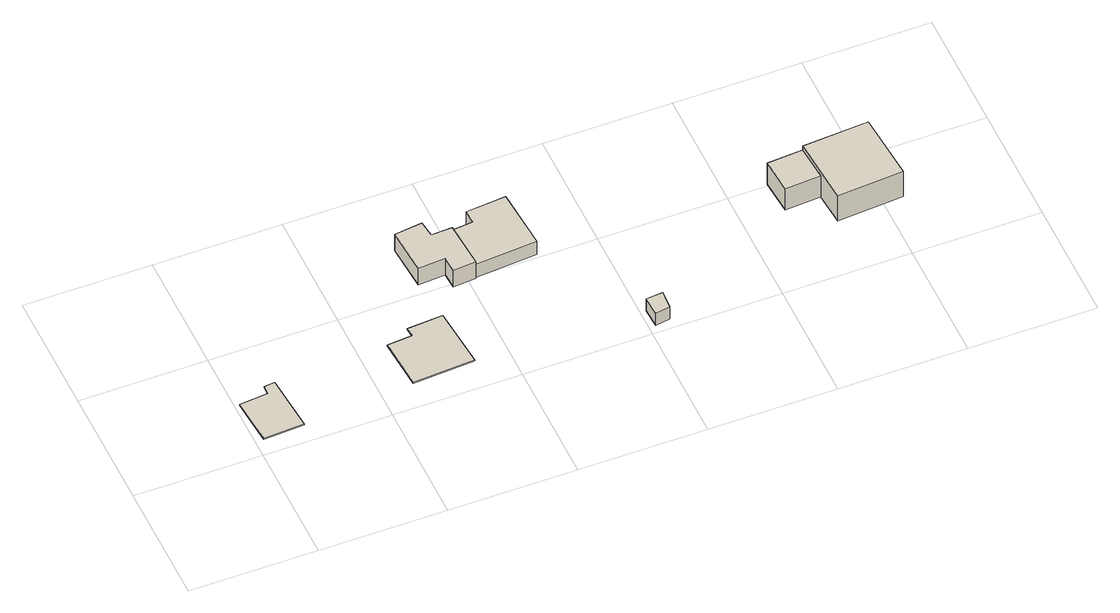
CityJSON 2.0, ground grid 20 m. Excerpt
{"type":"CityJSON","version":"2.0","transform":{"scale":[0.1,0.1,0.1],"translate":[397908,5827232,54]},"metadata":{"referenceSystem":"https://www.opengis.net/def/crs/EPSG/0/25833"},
"CityObjects":{
"building1":{"type":"Building","attributes":{"Gemeindeschluessel":"11000011","BezugspunktDach":"2200","function":"31001_1010","measuredHeight":0.157,"storeysAboveGround":1},"address":[{"country":"Germany","locality":"Berlin","thoroughfareNumber":"12 (1)","thoroughfareName":"Florentinestraße"}],"geometry":[{"type":"Solid","lod":"1","boundaries":[[[[0,1,2,3,4,5,6]],[[7,8,9,10,11,12,13]],[[7,13,6,5]],[[8,7,5,4]],[[9,8,4,3]],[[10,9,3,2]],[[11,10,2,1]],[[12,11,1,0]],[[13,12,0,6]]]]}]},
"building2":{"type":"Building","attributes":{"Gemeindeschluessel":"11000011","BezugspunktDach":"2200","function":"31001_1010","measuredHeight":0.174,"storeysAboveGround":2},"address":[{"country":"Germany","locality":"Berlin","thoroughfareNumber":"17","thoroughfareName":"Florentinestraße"}],"geometry":[{"type":"Solid","lod":"1","boundaries":[[[[14,15,16,17,18,19]],[[20,21,22,23,24,25]],[[20,25,19,18]],[[21,20,18,17]],[[22,21,17,16]],[[23,22,16,15]],[[24,23,15,14]],[[25,24,14,19]]]]}]},
"building3":{"type":"Building","attributes":{"Gemeindeschluessel":"11000011","BezugspunktDach":"2200","function":"31001_1010","measuredHeight":3.43,"storeysAboveGround":1},"address":[{"country":"Germany","locality":"Berlin","thoroughfareNumber":"18 (1)","thoroughfareName":"Florentinestraße"}],"geometry":[{"type":"Solid","lod":"1","boundaries":[[[[26,27,28,29,30,31,32,33]],[[34,35,36,37,38,39,40,41]],[[34,41,33,32]],[[35,34,32,31]],[[36,35,31,30]],[[37,36,30,29]],[[38,37,29,28]],[[39,38,28,27]],[[40,39,27,26]],[[41,40,26,33]]]]}]},
"building4":{"type":"Building","attributes":{"Gemeindeschluessel":"11000011","BezugspunktDach":"2200","function":"31001_1010","measuredHeight":2.71,"storeysAboveGround":1},"address":[{"country":"Germany","locality":"Berlin","thoroughfareNumber":"18","thoroughfareName":"Florentinestraße"}],"geometry":[{"type":"Solid","lod":"1","boundaries":[[[[42,43,44,45,46,47]],[[48,49,50,51,52,53]],[[48,53,47,46]],[[49,48,46,45]],[[50,49,45,44]],[[51,50,44,43]],[[52,51,43,42]],[[53,52,42,47]]]]}]},
"building5":{"type":"Building","attributes":{"Gemeindeschluessel":"11000011","BezugspunktDach":"2200","function":"31001_2463","measuredHeight":2.48,"storeysAboveGround":1},"address":[{"country":"Germany","locality":"Berlin","thoroughfareNumber":"16 (3)","thoroughfareName":"Florentinestraße"}],"geometry":[{"type":"Solid","lod":"1","boundaries":[[[[54,55,56,57]],[[58,59,60,61]],[[58,61,57,56]],[[59,58,56,55]],[[60,59,55,54]],[[61,60,54,57]]]]}]},
"building6":{"type":"Building","attributes":{"Gemeindeschluessel":"11000011","function":"31001_1010"},"address":[{"country":"Germany","locality":"Berlin","thoroughfareNumber":"3","thoroughfareName":"Astridstraße"}],"children":["building6-1","building6-2"]},
"building6-1":{"type":"BuildingPart","attributes":{"BezugspunktDach":"2200","measuredHeight":6.5,"storeysAboveGround":1},"parents":["building6"],"geometry":[{"type":"MultiSurface","lod":"1","boundaries":[[[62,63,64,65]],[[66,67,68,69]],[[66,69,65,64]],[[67,66,64,63]],[[68,67,63,62]],[[70,71,72,68,62,65]],[[69,72,71,70]]]}]},
"building6-2":{"type":"BuildingPart","attributes":{"BezugspunktDach":"2200","measuredHeight":5.12,"storeysAboveGround":1},"parents":["building6"],"geometry":[{"type":"Solid","lod":"1","boundaries":[[[[73,71,70,74]],[[69,72,75,76]],[[69,76,74,70]],[[75,72,71,73]],[[76,75,73,74]],[[72,69,70,71]]]]}]}
},
"vertices":[
[11,62,10],[13,28,10],[77,31,10],[70,122,10],[53,120,10],[53,106,10],[8,102,10],[53,106,8],[53,120,8],[70,122,8],[77,31,8],[13,28,8],[11,62,8],[8,102,8],
[250,43,12],[347,49,12],[339,146,12],[283,142,12],[284,127,12],[244,124,12],[284,127,10],[283,142,10],[339,146,10],[347,49,10],[250,43,10],[244,124,10],
[330,213,47],[373,216,47],[374,190,47],[410,193,47],[405,267,47],[372,266,47],[369,292,47],[325,287,47],[369,292,13],[372,266,13],[405,267,13],[410,193,13],[374,190,13],[373,216,13],[330,213,13],[325,287,13],
[410,193,42],[507,200,42],[500,297,42],[437,292,42],[438,270,42],[405,267,42],[438,270,15],[437,292,15],[500,297,15],[507,200,15],[410,193,15],[405,267,15],
[608,8,40],[631,11,40],[633,41,40],[607,39,40],[633,41,15],[631,11,15],[608,8,15],[607,39,15],
[924,92,68],[1028,99,68],[1020,207,68],[916,200,68],[1020,207,16],[1028,99,16],[924,92,16],[916,200,16],[916,200,60],[920,144,60],[920,144,16],
[864,140,60],[860,196,60],[864,140,16],[860,196,16]
]}
